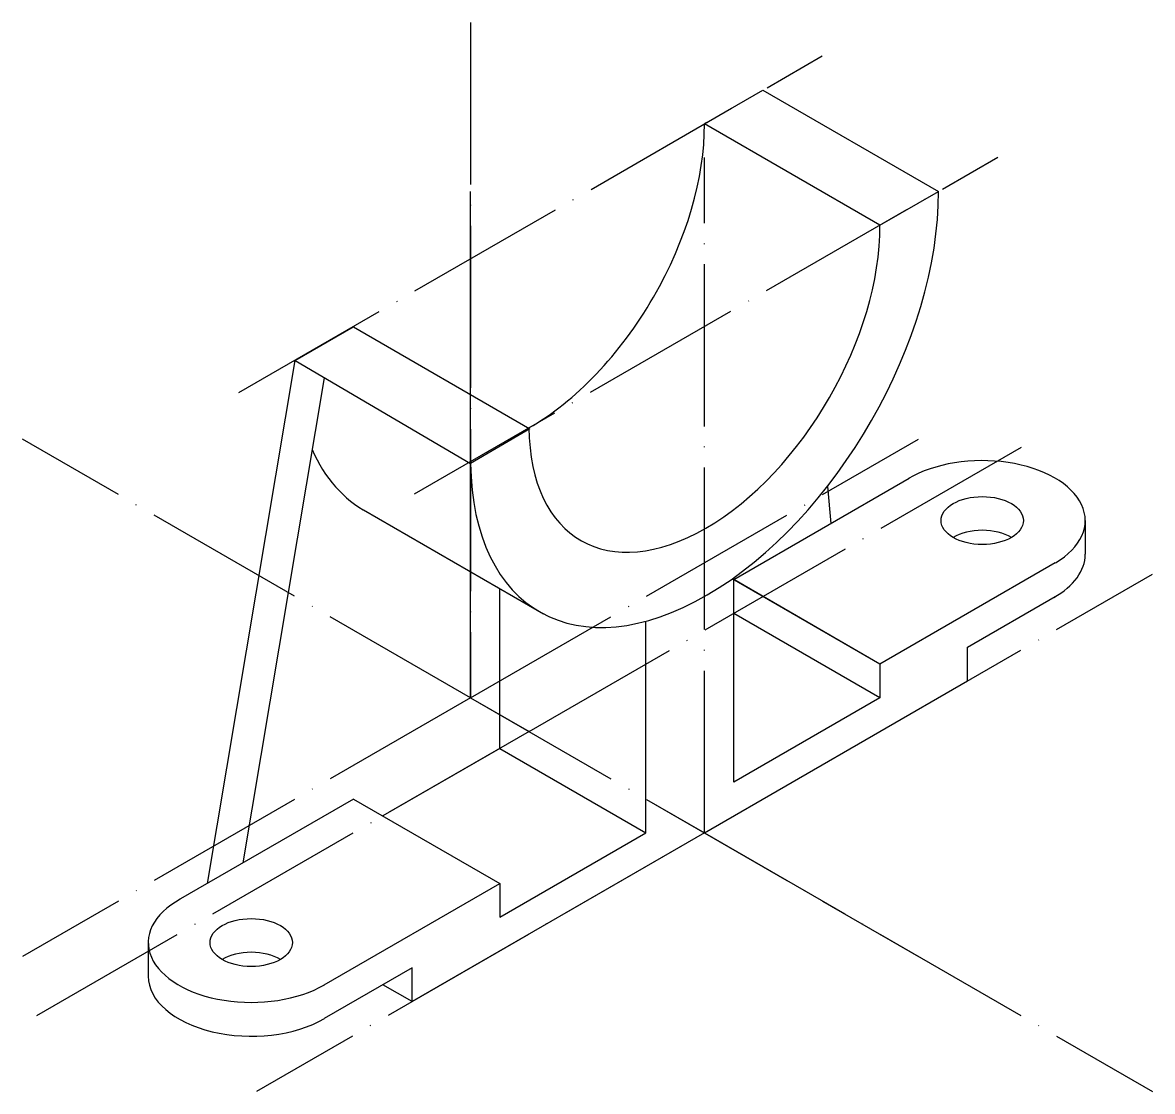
# Model space of a CAD drawing. Header units: millimetres. Extents: x 1762 to 1930, y 1393 to 1552.
import ezdxf

# ---------------------------------------------------------------- set-up
doc = ezdxf.new("R2010")
doc.units = ezdxf.units.MM
doc.linetypes.add('ACAD_ISO04W100', pattern=[30, 24, -3, 0, -3])
doc.layers.add('Слой1', color=10, linetype='Continuous')

msp = doc.modelspace()

# ---------------------------------------------------------------- linework, layer by layer
for p, q in [((1863.39, 1536.7), (1872.05, 1541.71)), ((1872.05, 1541.71), (1898.02, 1526.71)), ((1889.36, 1521.71), (1863.38, 1536.71)), ((1889.36, 1521.71), (1898.02, 1526.71)), ((1802.76, 1501.64), (1811.42, 1506.64)), ((1811.42, 1506.64), (1837.53, 1491.56)), ((1789.77, 1424.21), (1802.76, 1501.64)), ((1802.76, 1501.64), (1828.74, 1486.41)), ((1807.07, 1499.11), (1795.03, 1427.24)), ((1837.53, 1491.56), (1828.74, 1486.41)), ((1867.71, 1469.21), (1893.69, 1484.21)), ((1881.58, 1483.01), (1882.09, 1477.51)), ((1812.89, 1479.52), (1839.53, 1464.15)), ((1919.77, 1477.96), (1919.77, 1472.96)), ((1915.34, 1471.71), (1889.36, 1456.71)), ((1889.36, 1456.71), (1867.5, 1469.33)), ((1867.71, 1439.21), (1867.71, 1469.21)), ((1889.36, 1456.71), (1867.71, 1469.21)), ((1833.07, 1444.21), (1833.07, 1467.87)), ((1902.35, 1459.21), (1915.34, 1466.71)), ((1889.36, 1451.71), (1867.71, 1464.21)), ((1854.72, 1431.71), (1854.72, 1463.05)), ((1902.35, 1454.21), (1902.35, 1459.21)), ((1889.36, 1456.71), (1889.36, 1451.71)), ((1863.38, 1431.71), (1902.35, 1454.21)), ((1889.36, 1451.71), (1867.71, 1439.21)), ((1833.07, 1444.21), (1815.75, 1434.21)), ((1833.07, 1444.21), (1854.72, 1431.71)), ((1811.42, 1436.71), (1785.44, 1421.71)), ((1811.42, 1436.71), (1833.07, 1424.21)), ((1863.38, 1431.71), (1820.08, 1406.71)), ((1833.07, 1419.21), (1854.72, 1431.71)), ((1807.09, 1409.21), (1833.07, 1424.21)), ((1833.07, 1424.21), (1833.07, 1419.21)), ((1781.02, 1415.46), (1781.02, 1410.46)), ((1820.08, 1411.71), (1807.09, 1404.21)), ((1820.08, 1406.71), (1820.08, 1411.71)), ((1820.08, 1406.71), (1815.75, 1409.21)), ((1820.08, 1406.71), (1815.75, 1409.21))]:
    msp.add_line(p, q)
for centre, major_axis, start_param, end_param in [((1837.4, 1521.71), (-18.3, -31.7), 7.06238, 8.643446), ((1863.38, 1506.71), (-18.3, -31.7), 3.904726, 3.922924), ((1863.38, 1506.71), (-24.4, -42.26), 5.509079, 8.643362), ((1863.38, 1506.71), (-18.3, -31.7), 5.501854, 8.643362), ((1837.4, 1521.71), (-24.4, -42.26), 5.87836, 6.302394), ((1904.52, 1477.96), (-15.25, 0), 2.360177, 5.509079), ((1904.52, 1472.96), (-6.1, 0), 3.922924, 5.501854), ((1904.52, 1472.96), (-15.25, 0), 8.620123, 9.424778), ((1796.27, 1415.46), (-15.25, 0), 5.473726, 8.643362), ((1796.27, 1410.46), (-6.1, 0), 3.922924, 5.501854), ((1796.27, 1410.46), (-15.25, 0), 6.283185, 8.643362)]:
    msp.add_ellipse(centre, major_axis=major_axis, ratio=0.581967, start_param=start_param, end_param=end_param)
for centre in [(1904.52, 1477.96), (1796.27, 1415.46)]:
    msp.add_ellipse(centre, major_axis=(-6.1, 0), ratio=0.581967)
at = {"layer": 'Слой1', "linetype": 'ACAD_ISO04W100'}
for p, q in [((1828.74, 1551.71), (1828.74, 1451.71)), ((1794.45, 1496.91), (1880.83, 1546.78)), ((1820.43, 1481.91), (1906.81, 1531.78)), ((1863.38, 1431.71), (1863.38, 1531.71)), ((1828.74, 1451.71), (1762.41, 1490)), ((1828.74, 1451.71), (1895.07, 1490)), ((1837.4, 1446.71), (1912.39, 1490)), ((1863.38, 1431.71), (1929.71, 1470)), ((1828.74, 1451.71), (1762.41, 1413.41)), ((1828.74, 1451.71), (1895.07, 1413.41)), ((1828.74, 1451.71), (1863.38, 1431.71)), ((1828.74, 1451.71), (1837.4, 1446.71)), ((1837.4, 1446.71), (1762.41, 1403.41)), ((1863.38, 1431.71), (1797.05, 1393.41)), ((1863.38, 1431.71), (1929.71, 1393.41))]:
    msp.add_line(p, q, dxfattribs=at)
at = {"layer": 'Слой1'}
msp.add_line((1828.74, 1451.71), (1828.74, 1526.71), dxfattribs=at)

doc.saveas('drawing.dxf')
